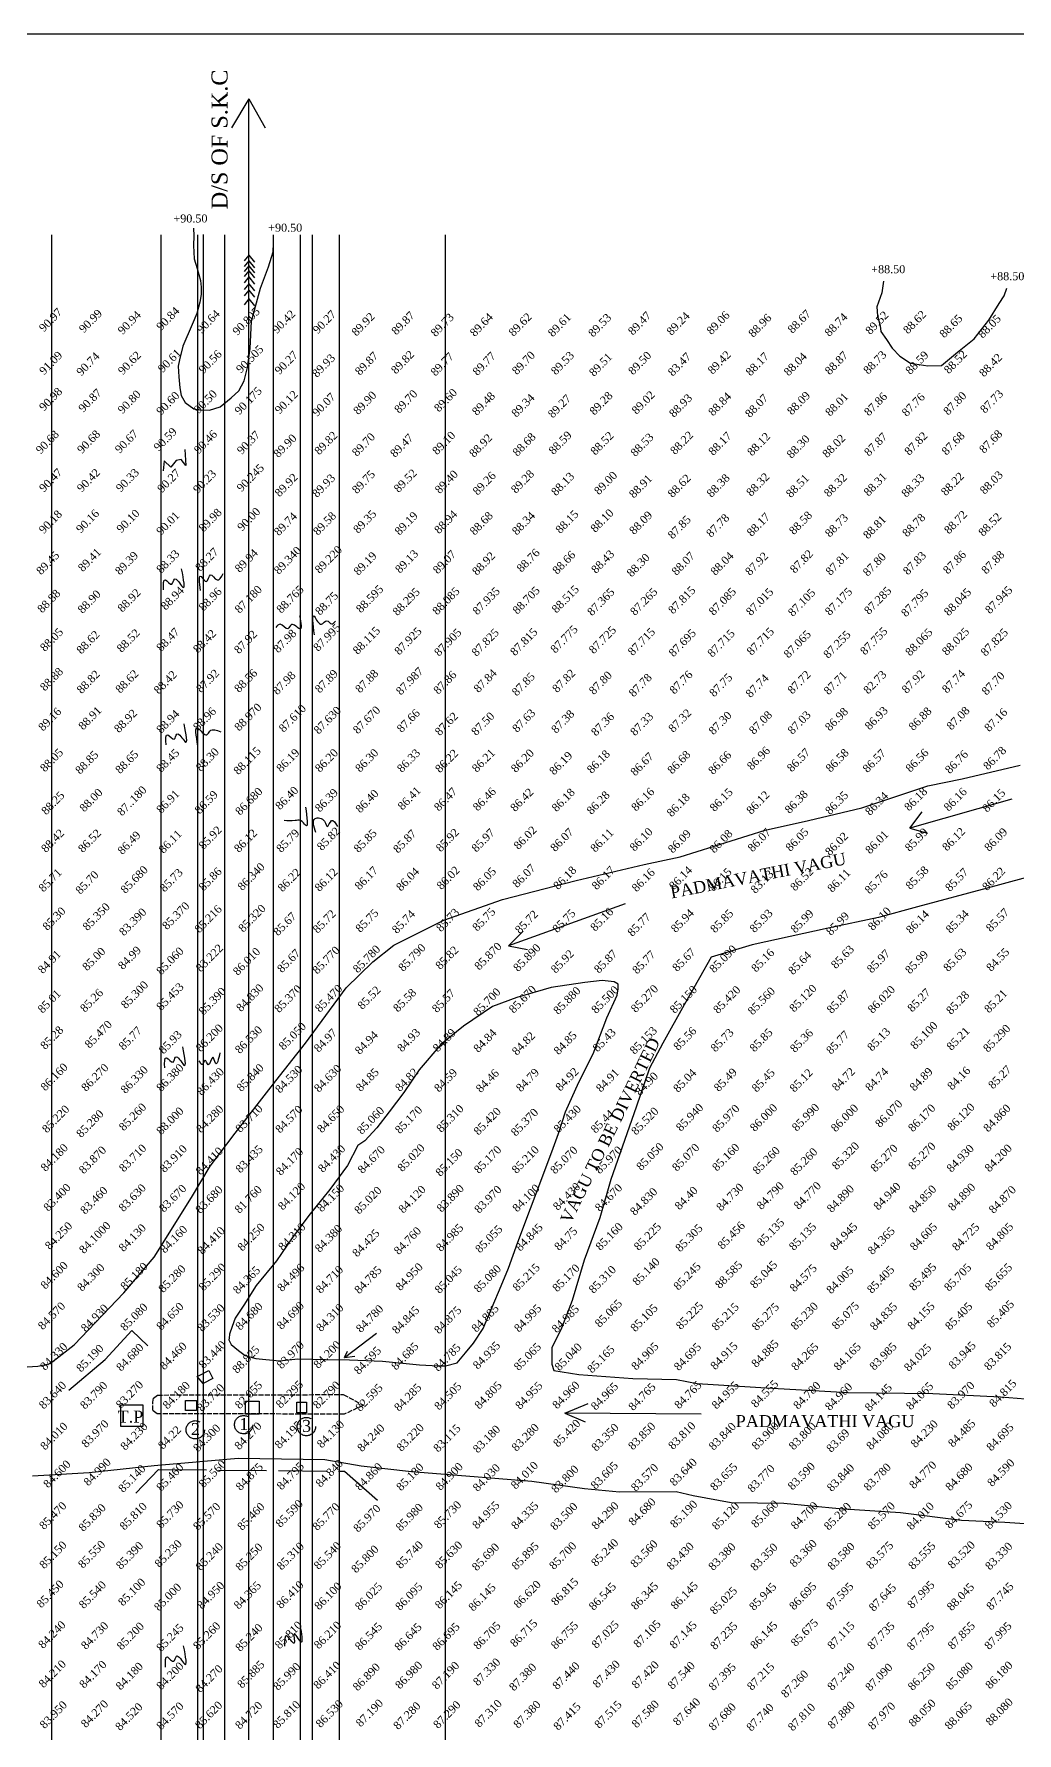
# Model space of a CAD drawing. Header units: millimetres. Extents: x 52 to 818, y -39 to 736.
# Drawn here: x 344.4 to 590.1, y 311.5 to 736.2 of the extents above; entities that cross this region are included whole.
import ezdxf

# ---------------------------------------------------------------- set-up
doc = ezdxf.new("R2010")
doc.units = ezdxf.units.MM
doc.header["$MEASUREMENT"] = 0
doc.linetypes.add('ACAD_ISO02W100', pattern=[15, 12, -3])
for name, color, linetype in [('CONTOUR', 31, 'Continuous'), ('CONTOUR TEXT', 31, 'Continuous'), ('DWG', 1, 'Continuous'), ('LEVELS', 5, 'Continuous'), ('NALA', 4, 'Continuous'), ('TEXT', 7, 'Continuous')]:
    doc.layers.add(name, color=color, linetype=linetype)
doc.layers.add('MISC', color=3, linetype='Continuous', lineweight=30)
doc.layers.add('TITLE', color=7, linetype='Continuous', lineweight=30)
doc.styles.get("Standard").update_dxf_attribs({"font": 'TIMES.TTF'})

msp = doc.modelspace()

# ---------------------------------------------------------------- linework, layer by layer
at = {"layer": 'CONTOUR'}
for points in [[(384.23, 687.64), (384.34, 685.78), (384.28, 683.33), (384.44, 680.03), (385.19, 677.63), (385.99, 674.55), (386.15, 672.95), (386.15, 671.09), (385.88, 669.17), (385.08, 666.35), (383.91, 663.63), (381.56, 658.16), (380.76, 654.75), (380.44, 653.16), (380.6, 650.55), (380.81, 647.78), (381.19, 645.81), (382.2, 644.06), (384.38, 642.51), (385.82, 642.25), (388.28, 642.19), (390.94, 642.99), (393.71, 645.23), (395.58, 646.98), (396.96, 649.54), (397.76, 652.84), (398.45, 657.63), (398.77, 664.39), (401.03, 672.68), (403, 678), (404.17, 681.73), (404.28, 683.8)], [(556.65, 674.39), (556.24, 671.5), (555.41, 669.17), (555, 668), (555.21, 665.73), (555.83, 663.25), (556.03, 661.88), (557.48, 659.82), (558.86, 657.69), (560.78, 655.69), (563.47, 653.9), (567.8, 653.29), (571.18, 653.35), (575.17, 656.65), (579.37, 660.02), (583.01, 664.7), (585.63, 668.82), (586.87, 670.75), (587.49, 672.67)]]:
    msp.add_lwpolyline(points, dxfattribs=at)
at = {"layer": 'DWG', "linetype": 'ACAD_ISO02W100'}
for points in [[(385.19, 400.66), (388.07, 402.18), (389.11, 400.18), (386.71, 398.9)], [(382.23, 394.67), (385.03, 394.67), (385.03, 392.11), (382.23, 392.11)], [(397.27, 394.51), (400.63, 394.51), (400.63, 391.23), (397.27, 391.23)], [(410.07, 394.19), (412.47, 394.19), (412.47, 391.55), (410.07, 391.55)]]:
    msp.add_lwpolyline(points, close=True, dxfattribs=at)
at = {"layer": 'DWG', "linetype": 'ACAD_ISO02W100', "ltscale": 0.105}
msp.add_lwpolyline([(375.29, 396.01), (421.7, 396.12), (426.71, 393.45), (421.92, 391.23), (375.18, 391.34), (374.07, 392.12), (374.07, 394.23), (374.29, 395.23)], close=True, dxfattribs=at)
at = {"layer": 'DWG'}
msp.add_lwpolyline([(366.06, 393.57), (371.62, 393.57), (371.62, 388.12), (366.06, 388.12)], close=True, dxfattribs=at)
at = {"layer": 'DWG', "linetype": 'ACAD_ISO02W100'}
for centre in [(396.79, 388.6), (384.71, 387.32), (412.47, 388.12)]:
    msp.add_circle(centre, 2.29, dxfattribs=at)
at = {"layer": 'MISC'}
for points in [[(398.06, 686.02), (398.06, 720.02), (393.76, 712.74)], [(398.06, 720.02), (402.14, 712.74)], [(348.89, 96.67), (348.89, 686.02)], [(376.18, 96.67), (376.18, 686.02)], [(385.36, 96.67), (385.36, 686.02)], [(386.76, 96.78), (386.76, 686.13)], [(392.12, 96.67), (392.12, 686.02)], [(398.06, 96.67), (398.06, 686.02)], [(404.28, 96.67), (404.28, 686.02)], [(411.03, 96.67), (411.03, 686.02)], [(414, 96.67), (414, 686.02)], [(420.76, 96.67), (420.76, 686.02)], [(447.24, 96.67), (447.24, 686.02)], [(398.06, 680.94), (396.96, 679.49)], [(398.06, 679.53), (396.96, 678.08)], [(398.06, 680.94), (399.47, 679.17)], [(398.06, 679.53), (399.47, 677.76)], [(398.06, 678.27), (396.96, 676.82)], [(398.06, 677.02), (396.96, 675.57)], [(398.06, 675.48), (396.96, 674.03)], [(398.06, 678.27), (399.47, 676.5)], [(398.06, 677.02), (399.47, 675.25)], [(398.06, 675.48), (399.47, 673.71)], [(398.06, 673.79), (396.96, 672.34)], [(398.06, 672.2), (396.96, 670.75)], [(398.06, 673.79), (399.47, 672.02)], [(398.06, 672.2), (399.47, 670.43)], [(398.06, 669.99), (396.96, 668.54)], [(398.06, 669.99), (399.47, 668.22)], [(382.12, 632.37), (382.34, 628.39), (381.19, 629.86), (379.89, 629.57), (378.61, 627.96), (376.92, 629.48), (376.67, 627)], [(421.96, 405.36), (429.96, 411.48)], [(421.96, 405.36), (422.77, 406.97)], [(421.96, 405.36), (424.55, 405.74)]]:
    msp.add_lwpolyline(points, dxfattribs=at)
at = {"layer": 'MISC', "linetype": 'ACAD_ISO02W100'}
for points in [[(353.13, 397.23), (362.17, 404.92), (368.83, 412.17), (372.83, 408.32)], [(369.87, 371.49), (375.49, 377.41), (421.99, 376.97), (430.28, 369.72)]]:
    msp.add_lwpolyline(points, dxfattribs=at)
at = {"layer": 'MISC'}
for points in [[(376.77, 597.24), (377.22, 599.77), (378.84, 598.67), (379.48, 599.93), (381.5, 598.03), (381.28, 602.5)], [(386.01, 597.09), (386.15, 600.58), (387.51, 599.35), (388.49, 601.01), (390.15, 599.74), (391.66, 601.32)], [(410.74, 590.77), (410.79, 587.49), (408.72, 588.57), (407.83, 587.54), (405.94, 588.65), (404.81, 587.88)], [(414.46, 586.03), (414.49, 590.58), (416.22, 588.67), (417.55, 589.56), (418.83, 588.75), (419.73, 589.42)], [(377.39, 558.54), (377.84, 561.07), (379.46, 559.97), (380.1, 561.22), (382.12, 559.33), (381.9, 563.8)], [(385.36, 558.29), (385.36, 562.7), (387.6, 561.07), (388.34, 561.96), (391.06, 561.78)], [(412.26, 542.99), (412.26, 538.42), (411.03, 539.59), (409.64, 539.59), (406.95, 539.63)], [(414.85, 536.58), (414.67, 540.12), (417.01, 539.41), (417.72, 538.1), (418.75, 539.59), (420.23, 538.1)], [(377.08, 477.78), (377.52, 480.31), (379.15, 479.21), (379.79, 480.47), (381.8, 478.57), (381.59, 483.05)], [(390.87, 481.52), (389.75, 478.96), (389.11, 480.43), (387.9, 478.58), (387.2, 479.67), (386.52, 478.63), (385.67, 479.58)], [(411.03, 337.64), (411.03, 334.28), (409.42, 336.31), (409.38, 333.98), (407.51, 335.83), (407.02, 333.26)], [(377.27, 328.02), (377.72, 330.55), (379.34, 329.45), (379.98, 330.71), (381.99, 328.81), (381.78, 333.29)]]:
    msp.add_spline(points, degree=3, dxfattribs=at)
at = {"layer": 'NALA'}
for points in [[(321.4, 401.72), (345.36, 403.22), (348.42, 403.89), (354.42, 408.55), (366.81, 421.59), (374.4, 430.51), (383.76, 445.37), (388.43, 453.22), (394.69, 461.47), (404.82, 474.51), (412.28, 483.96), (422.44, 497.77), (429.1, 504.3), (434.3, 508.42), (446.82, 514.68), (461.48, 519.87), (479.87, 524.66), (496.92, 528.65), (505.85, 530.51), (527.14, 537.23), (537.93, 539.63), (551.26, 542.82), (567.78, 548.28), (576.31, 550.01), (590.83, 553.47)], [(588.72, 544.91), (563.24, 537.66), (566.33, 541.82)], [(563.24, 537.66), (567.72, 536.42)], [(609.3, 529.96), (582.61, 522.69), (565.15, 518.03), (555.43, 515.37), (542.9, 512.71), (523.9, 508.54), (513.65, 505.48), (510.71, 500.29), (506.85, 493.5), (501.52, 483.92), (498.19, 477.67), (494.86, 467.95), (488.58, 449.85), (485.78, 440.27), (481.92, 429.76), (478.86, 419.64), (476.19, 412.76), (473.79, 407.83), (473.79, 403.71), (474.32, 402.11), (480.58, 401.18), (494.04, 400.11), (504.97, 399.85), (510.16, 398.91), (526.02, 397.85), (547.87, 396.65), (569.05, 396.39), (585.95, 395.59), (602.6, 394.25)], [(492.12, 518.77), (462.95, 508.29), (466.65, 511.99)], [(462.95, 508.29), (467.73, 507.36)], [(511.12, 391.22), (477.08, 391.46), (482.85, 393.93)], [(477.08, 391.46), (482.15, 389.34)], [(596.91, 363.45), (587.05, 364.12), (576.15, 364.67), (560.97, 366.53), (545.64, 367.6), (531.79, 368.93), (518.6, 369.06), (509.14, 370.79), (504.87, 371.85), (490.75, 371.72), (482, 372.53), (468.81, 374.39), (452.29, 375.72), (438.7, 376.79), (426.17, 378.25), (417.11, 379.85), (395.4, 380.11), (374.42, 378.27), (358.16, 376.54), (344.04, 375.74)]]:
    msp.add_lwpolyline(points, dxfattribs=at)
at = {"layer": 'NALA', "linetype": 'ACAD_ISO02W100'}
msp.add_lwpolyline([(393.69, 408.68), (395.48, 407.1), (397.21, 405.93), (399.83, 405.1), (405.75, 404.55), (410.37, 405.03), (417.26, 404.89), (423.26, 404.82), (431.46, 404.48), (440.76, 403.52), (445.52, 403.31), (447.24, 403.31), (450.13, 404.07), (452.2, 406.54), (454.27, 408.95), (456.68, 412.67), (458.89, 417.97), (461.16, 423.27), (463, 427.73), (465.34, 434.2), (468.45, 442.6), (471.27, 450.17), (474.11, 457.74), (475.48, 461.39), (477.21, 466.82), (480.52, 474.19), (484.1, 481.28), (487.53, 490.28), (490.15, 495.92), (490.42, 497.57), (490.36, 498.68), (489.39, 499.3), (486.36, 499.64), (482.09, 499.16), (473.61, 497.85), (465.06, 495.37), (459, 493.1), (451.76, 488.21), (446.04, 483.6), (440.63, 477.29), (436.84, 471.64), (433.19, 466.83), (430.09, 462.83), (427.05, 459.53), (425.33, 458.36), (422.78, 453.4), (418.36, 447.36), (413.06, 440.89), (408.78, 435.04), (404.99, 429.53), (399.95, 423.35), (396.84, 418.46), (394.64, 415.23), (393.88, 413.16), (393.26, 411.24), (393.19, 410.2), (393.12, 409.79)], close=True, dxfattribs=at)
at = {"layer": 'TITLE'}
msp.add_lwpolyline([(51.61, 736.21), (817.68, 736.21), (817.68, -39.31), (51.61, -39.31)], close=True, dxfattribs=at)

# ---------------------------------------------------------------- texts
at = {"layer": 'CONTOUR TEXT'}
for s, p in [('+90.50', (379.25, 689.09)), ('+90.50', (402.93, 686.78)), ('+88.50', (553.63, 676.4)), ('+88.50', (583.39, 674.65))]:
    msp.add_text(s, height=2, rotation=0.1241, dxfattribs=at).set_placement(p)
at = {"layer": 'LEVELS'}
for s, p in [('90.97', (346.87, 661.62)), ('90.99', (356.85, 661.36)), ('90.94', (366.55, 660.95)), ('90.84', (376.18, 661.95)), ('90.64', (386.29, 661.21)), ('90.805', (395.22, 660.74)), ('90.42', (405.13, 661.19)), ('90.27', (415.3, 661.13)), ('89.87', (434.93, 660.82)), ('89.47', (494.05, 660.77)), ('89.06', (513.68, 660.9)), ('88.67', (533.95, 661.22)), ('89.52', (553.37, 660.91)), ('88.62', (562.8, 661.08)), ('89.92', (424.96, 660.54)), ('89.73', (444.75, 660.38)), ('89.64', (454.54, 660.41)), ('89.62', (464.22, 660.47)), ('89.61', (474.03, 660.35)), ('89.53', (484.1, 660.3)), ('89.24', (503.69, 660.71)), ('88.96', (524.14, 660.22)), ('88.74', (543.15, 660.42)), ('88.65', (571.87, 660.1)), ('88.05', (581.47, 660.01)), ('90.505', (396.11, 651.31)), ('91.09', (346.92, 650.87)), ('90.74', (356.21, 650.61)), ('90.62', (366.59, 650.89)), ('90.61', (376.58, 651.44)), ('90.56', (386.76, 651.17)), ('90.27', (405.76, 650.94)), ('89.93', (415.09, 650.21)), ('89.87', (425.82, 650.74)), ('89.82', (434.83, 651.06)), ('89.77', (444.72, 650.55)), ('89.77', (455.2, 650.67)), ('89.70', (465.05, 650.88)), ('89.53', (474.8, 650.84)), ('89.51', (484.32, 650.45)), ('89.50', (494.1, 650.84)), ('83.47', (504.02, 650.52)), ('89.42', (513.98, 651)), ('88.17', (523.46, 650.57)), ('88.04', (532.98, 650.58)), ('88.87', (543.24, 650.86)), ('88.73', (552.86, 651.01)), ('88.59', (563.37, 650.94)), ('88.52', (573, 651.12)), ('88.42', (581.78, 650.34)), ('90.98', (346.89, 641.82)), ('90.87', (356.71, 641.5)), ('90.80', (366.53, 641.14)), ('90.60', (376.18, 640.8)), ('90.50', (385.57, 641.21)), ('90.175', (395.74, 640.9)), ('90.12', (405.79, 641.09)), ('90.07', (415.15, 640.45)), ('89.90', (425.4, 640.89)), ('89.70', (435.65, 641.24)), ('89.60', (445.58, 641.56)), ('89.48', (455.06, 640.7)), ('89.34', (464.92, 640.26)), ('89.27', (474.03, 640.06)), ('89.28', (484.43, 640.79)), ('89.02', (494.98, 640.98)), ('88.93', (504.31, 640.22)), ('88.84', (514.1, 640.57)), ('88.07', (523.3, 640.15)), ('88.09', (533.8, 640.82)), ('88.01', (543.34, 640.51)), ('87.86', (553.04, 640.57)), ('87.76', (562.47, 640.44)), ('87.80', (572.85, 640.78)), ('87.73', (582.04, 641.25)), ('90.68', (346.07, 631.1)), ('90.68', (356.38, 631.17)), ('90.67', (365.84, 631.25)), ('90.59', (375.53, 631.79)), ('90.46', (385.6, 631.14)), ('90.37', (396.32, 630.98)), ('87.68', (581.81, 631.23)), ('89.90', (405.45, 630.16)), ('89.82', (415.68, 630.86)), ('89.70', (425.07, 630.48)), ('89.47', (434.61, 630.22)), ('89.10', (445.12, 630.87)), ('88.92', (454.35, 630.23)), ('88.68', (465.2, 630.49)), ('88.59', (474.21, 630.92)), ('88.52', (484.67, 630.79)), ('88.53', (494.67, 630.41)), ('88.22', (504.59, 630.92)), ('88.17', (514.14, 630.7)), ('88.12', (523.83, 630.57)), ('88.30', (533.7, 629.97)), ('88.02', (542.61, 630.12)), ('87.87', (553.05, 630.52)), ('87.82', (563.12, 630.73)), ('87.68', (572.42, 630.77)), ('90.245', (396.27, 621.64)), ('90.47', (346.89, 621.57)), ('90.42', (356.34, 621.54)), ('90.33', (366.09, 621.58)), ('90.27', (376.41, 621.43)), ('90.23', (385.36, 621.25)), ('89.92', (405.75, 620.36)), ('89.93', (415.11, 620.2)), ('89.75', (425.07, 621.13)), ('89.52', (435.52, 621.43)), ('89.40', (445.78, 621.15)), ('89.26', (455.25, 620.78)), ('89.28', (464.81, 621.23)), ('88.13', (474.84, 620.62)), ('89.00', (485.58, 620.87)), ('88.91', (494.3, 620.04)), ('88.62', (503.97, 620.16)), ('88.38', (513.7, 620.22)), ('88.32', (523.61, 620.49)), ('88.51', (533.52, 620.15)), ('88.32', (543.01, 620.31)), ('88.31', (552.95, 620.53)), ('88.33', (562.37, 620.25)), ('88.22', (572.25, 620.63)), ('88.03', (581.97, 620.99)), ('90.18', (346.83, 611.16)), ('90.16', (356.12, 611.33)), ('90.10', (366.22, 611.37)), ('90.01', (376.18, 610.81)), ('89.98', (386.76, 611.59)), ('90.00', (396.39, 611.81)), ('89.74', (405.57, 610.63)), ('89.58', (415.34, 610.74)), ('89.35', (425.39, 611.24)), ('89.19', (435.74, 610.77)), ('88.94', (445.62, 611.12)), ('88.68', (454.51, 610.78)), ('88.34', (465.05, 610.79)), ('88.15', (475.92, 611.16)), ('88.10', (484.67, 611.46)), ('88.09', (494.36, 610.92)), ('87.85', (503.99, 609.81)), ('87.78', (513.59, 610.24)), ('88.17', (523.73, 610.46)), ('88.58', (534.29, 610.89)), ('88.73', (543.27, 610.27)), ('88.78', (562.6, 610.33)), ('88.72', (573.04, 611.06)), ('88.52', (581.61, 610.5)), ('88.81', (552.8, 609.82)), ('89.41', (356.59, 601.63)), ('88.33', (376.18, 601.26)), ('88.27', (385.92, 601.75)), ('89.94', (395.79, 601.44)), ('89.340', (405.56, 600.99)), ('89.220', (415.78, 601.19)), ('89.13', (435.85, 601.27)), ('88.76', (466.22, 601.52)), ('88.43', (484.85, 601.2)), ('89.45', (346.18, 600.87)), ('89.39', (365.86, 600.84)), ('89.19', (425.47, 600.74)), ('89.07', (445.29, 601.1)), ('88.92', (455.09, 600.74)), ('88.66', (475.15, 600.99)), ('88.30', (493.73, 600.33)), ('88.07', (504.95, 600.72)), ('88.04', (514.67, 600.73)), ('87.92', (523.32, 600.69)), ('87.82', (534.52, 601.26)), ('87.81', (543.43, 600.72)), ('87.80', (552.74, 600.5)), ('87.83', (562.77, 600.83)), ('87.86', (572.77, 601.05)), ('87.88', (582.36, 601.05)), ('88.88', (346.44, 591.34)), ('88.90', (356.53, 591.19)), ('88.92', (366.48, 591.53)), ('88.94', (377.3, 592.05)), ('88.96', (386.76, 591.81)), ('87.180', (395.77, 591.25)), ('88.765', (406.19, 591.26)), ('88.75', (415.86, 590.77)), ('88.595', (426.08, 591.35)), ('88.295', (435.21, 590.65)), ('88.085', (445.16, 590.84)), ('87.935', (455.2, 590.84)), ('88.705', (465.18, 591.02)), ('88.515', (474.98, 591.3)), ('87.365', (483.85, 590.62)), ('87.265', (494.58, 590.69)), ('87.815', (504.09, 591.07)), ('87.085', (514.23, 590.72)), ('87.015', (523.54, 590.66)), ('87.105', (534.03, 590.46)), ('87.175', (543.26, 590.7)), ('87.285', (553.05, 590.95)), ('87.795', (562.29, 590.36)), ('88.045', (572.99, 590.61)), ('87.945', (583.29, 591.12)), ('88.05', (347.12, 581.71)), ('88.62', (356.22, 581.06)), ('88.52', (366.29, 581.47)), ('88.47', (376.18, 581.7)), ('88.42', (385.36, 581.31)), ('87.92', (395.6, 581.14)), ('87.98', (405.42, 581.36)), ('87.995', (415.4, 581.73)), ('88.115', (425.28, 580.97)), ('87.925', (435.67, 580.82)), ('87.905', (445.6, 580.51)), ('87.825', (454.96, 580.48)), ('87.815', (464.6, 580.63)), ('87.775', (474.66, 581.29)), ('87.725', (484.26, 581.12)), ('87.715', (494, 580.66)), ('87.695', (504.21, 580.37)), ('87.715', (513.9, 580.27)), ('87.715', (523.72, 580.75)), ('87.065', (532.95, 580.06)), ('87.255', (542.87, 579.98)), ('87.755', (552.06, 580.82)), ('88.065', (563.34, 580.57)), ('88.025', (572.5, 580.73)), ('87.825', (582.19, 580.52)), ('88.88', (347.11, 571.82)), ('87.987', (436.06, 570.81)), ('88.82', (356.29, 571.15)), ('88.62', (365.95, 571.27)), ('88.42', (375.55, 571.06)), ('87.92', (386.13, 571.4)), ('88.56', (395.64, 571.44)), ('87.98', (405.21, 570.87)), ('87.89', (415.8, 571.32)), ('87.88', (425.88, 571.34)), ('87.86', (445.42, 571.01)), ('87.84', (455.48, 571.41)), ('87.85', (465.02, 570.57)), ('87.82', (475.12, 571.41)), ('87.80', (484.28, 570.9)), ('87.78', (494.24, 570.33)), ('87.76', (504.42, 571.05)), ('87.75', (514.36, 570.36)), ('87.74', (523.44, 570.16)), ('87.72', (533.91, 571.06)), ('87.71', (542.97, 570.88)), ('82.73', (552.87, 571.07)), ('87.92', (562.46, 571.21)), ('87.74', (572.52, 571.27)), ('87.70', (582.42, 570.79)), ('89.16', (346.67, 561.81)), ('88.91', (356.7, 562.09)), ('88.92', (365.61, 561.39)), ('88.94', (376.18, 561.22)), ('88.96', (385.36, 561.88)), ('88.970', (395.67, 561.81)), ('87.610', (406.78, 561.5)), ('87.630', (415.52, 561.05)), ('87.670', (425.31, 561.11)), ('87.66', (436.27, 561.43)), ('87.62', (445.79, 560.65)), ('87.50', (454.88, 560.69)), ('87.63', (465.12, 561.47)), ('87.38', (474.87, 561.24)), ('87.36', (484.82, 560.57)), ('87.33', (494.6, 560.62)), ('87.32', (504.14, 561.47)), ('87.30', (514.19, 560.88)), ('87.08', (524.29, 560.98)), ('87.03', (533.94, 560.99)), ('86.98', (543.27, 561.82)), ('86.93', (553.22, 562.09)), ('86.88', (564.15, 561.93)), ('87.08', (573.65, 562.07)), ('87.16', (583.09, 561.65)), ('88.05', (347.12, 551.59)), ('88.85', (355.92, 551.03)), ('88.65', (365.92, 551.14)), ('88.45', (376.18, 551.49)), ('88.30', (386.06, 551.73)), ('88.115', (395.46, 550.9)), ('86.19', (406.17, 551.55)), ('86.20', (415.83, 551.51)), ('86.30', (425.89, 551.52)), ('86.33', (436.33, 551.47)), ('86.22', (445.85, 551.39)), ('86.21', (455.05, 551.5)), ('86.20', (464.79, 551.45)), ('86.19', (474.38, 550.83)), ('86.18', (483.77, 551.21)), ('86.67', (494.65, 550.6)), ('86.68', (503.89, 551.07)), ('86.66', (514.1, 550.95)), ('86.96', (523.77, 552.06)), ('86.57', (533.76, 551.6)), ('86.58', (543.45, 551.53)), ('86.57', (552.69, 551.41)), ('86.56', (563.4, 551.53)), ('86.76', (573.27, 551.15)), ('86.78', (582.8, 552.09)), ('87..180', (366.38, 540.61)), ('86.40', (405.9, 542.13)), ('86.41', (436.49, 542.06)), ('86.47', (445.57, 541.8)), ('86.46', (455.28, 541.83)), ('86.16', (494.87, 541.78)), ('86.16', (572.96, 541.78)), ('88.25', (347.45, 540.87)), ('88.00', (356.97, 541.59)), ('86.91', (376.18, 541.22)), ('86.59', (385.78, 541.07)), ('86.680', (395.89, 540.78)), ('86.39', (415.81, 541.56)), ('86.40', (425.94, 541.34)), ('86.42', (464.64, 541.67)), ('86.18', (474.99, 541.64)), ('86.28', (483.71, 540.95)), ('86.18', (503.73, 540.38)), ('86.15', (514.47, 541.68)), ('86.12', (523.64, 540.99)), ('86.38', (533.22, 541.17)), ('86.35', (543.32, 540.92)), ('86.34', (553.3, 540.72)), ('86.18', (563.07, 541.83)), ('86.15', (582.58, 541.51)), ('88.42', (347.39, 531.45)), ('86.52', (356.62, 531.43)), ('86.49', (366.48, 530.93)), ('86.11', (376.76, 531.22)), ('85.92', (386.76, 532.21)), ('86.12', (395.6, 531.45)), ('85.79', (406.16, 531.46)), ('85.82', (416.31, 531.94)), ('85.85', (425.49, 531.44)), ('85.87', (435.36, 531.31)), ('85.92', (446.04, 531.61)), ('85.97', (454.95, 531.55)), ('86.02', (465.46, 532.2)), ('86.07', (474.64, 531.67)), ('86.11', (484.65, 531.53)), ('86.10', (494.46, 531.77)), ('86.09', (504.02, 531.3)), ('86.08', (514.39, 531.31)), ('86.07', (523.96, 531.62)), ('86.05', (533.41, 531.74)), ('86.02', (543.29, 530.67)), ('86.01', (553.35, 531.09)), ('85.99', (563.23, 531.7)), ('86.12', (572.55, 531.83)), ('86.09', (583.08, 531.74)), ('85.71', (346.76, 521.58)), ('85.70', (355.97, 521.01)), ('85.680', (367.23, 521.2)), ('85.73', (377.01, 521.59)), ('85.86', (386.76, 521.85)), ('86.340', (396.46, 521.93)), ('86.22', (406.5, 521.63)), ('86.12', (415.73, 521.7)), ('86.17', (425.76, 522.1)), ('86.04', (436.1, 521.81)), ('86.02', (446.21, 522.17)), ('86.05', (455.32, 521.88)), ('86.07', (465.15, 522.65)), ('86.18', (475.38, 522.17)), ('86.17', (484.99, 522.14)), ('86.16', (494.99, 521.63)), ('86.14', (504.31, 522.16)), ('86.15', (514.19, 521.75)), ('83.13', (524.66, 521.2)), ('86.52', (534.59, 521.83)), ('86.11', (543.87, 521.5)), ('85.76', (553.21, 521.11)), ('85.58', (563.4, 522.19)), ('85.57', (573.3, 521.7)), ('86.22', (582.56, 521.92)), ('85.350', (357.75, 511.92)), ('85.370', (377.63, 512.16)), ('85.216', (385.72, 511.36)), ('85.320', (396.68, 511.54)), ('85.30', (347.73, 511.97)), ('83.390', (366.87, 510.63)), ('85.67', (405.39, 510.64)), ('85.72', (415.27, 511.27)), ('85.75', (425.94, 511.48)), ('85.74', (435.06, 511.18)), ('85.73', (446.1, 511.63)), ('85.75', (455.15, 511.79)), ('85.72', (465.81, 511.15)), ('85.75', (475.16, 511.4)), ('85.16', (484.63, 511.77)), ('85.77', (493.92, 510.48)), ('85.94', (504.76, 511.44)), ('85.85', (514.6, 511.37)), ('85.93', (524.44, 511.42)), ('85.99', (534.66, 511.33)), ('85.99', (543.55, 510.73)), ('86.10', (554.01, 511.96)), ('86.14', (563.52, 511.15)), ('85.34', (573.46, 511.25)), ('85.57', (583.49, 511.62)), ('84.91', (346.58, 501.18)), ('85.00', (357.68, 501.89)), ('84.99', (366.6, 502.18)), ('85.060', (376.18, 500.87)), ('83.222', (386.04, 501.62)), ('86.010', (395.32, 500.74)), ('85.67', (406.36, 501.42)), ('85.770', (415.18, 501.07)), ('85.780', (425.3, 501.36)), ('85.790', (436.65, 501.72)), ('85.82', (445.92, 502.21)), ('85.870', (455.66, 502.06)), ('85.890', (465.37, 501.69)), ('85.92', (474.76, 501.28)), ('85.87', (485.56, 501.28)), ('85.77', (495.11, 501.09)), ('85.67', (505.12, 501.69)), ('85.090', (514.37, 501.39)), ('85.16', (524.85, 501.55)), ('85.64', (534.08, 500.9)), ('85.63', (544.77, 502.41)), ('85.97', (553.74, 501.33)), ('85.99', (563.29, 501.12)), ('85.63', (572.85, 501.69)), ('84.55', (583.58, 501.73)), ('85.01', (346.54, 491.3)), ('85.26', (357.12, 491.53)), ('85.300', (367.31, 492.41)), ('85.453', (376.18, 491.95)), ('85.390', (386.76, 490.81)), ('84.830', (396.13, 491.66)), ('85.370', (405.67, 491.41)), ('85.470', (415.82, 491.52)), ('85.52', (426.45, 492.21)), ('85.58', (435.35, 491.57)), ('85.57', (445.06, 491.42)), ('85.700', (455.38, 490.66)), ('85.670', (464.27, 491.29)), ('85.880', (475.39, 490.98)), ('85.500', (484.89, 491.19)), ('85.270', (494.76, 491.45)), ('85.150', (504.5, 491.24)), ('85.420', (515.34, 491.19)), ('85.560', (523.98, 490.86)), ('85.120', (534.35, 491.56)), ('85.87', (543.71, 491.2)), ('86.020', (553.97, 491.25)), ('85.27', (563.87, 491.58)), ('85.28', (573.55, 490.98)), ('85.21', (583.05, 491.34)), ('85.470', (358.28, 482.53)), ('86.200', (386.04, 481.64)), ('85.050', (406.77, 482.07)), ('85.100', (564.6, 482.26)), ('85.290', (582.78, 481.53)), ('85.28', (347.19, 482.21)), ('85.77', (366.78, 482.06)), ('85.93', (376.77, 481.09)), ('86.530', (395.82, 481.17)), ('84.97', (415.53, 481.53)), ('84.94', (425.79, 480.96)), ('84.93', (436.36, 481.6)), ('84.89', (445.27, 481.58)), ('84.84', (455.42, 481.47)), ('84.82', (465.05, 480.77)), ('84.85', (475.48, 480.9)), ('85.43', (485.22, 481.63)), ('85.153', (494.48, 481.01)), ('85.56', (505.39, 481.98)), ('85.73', (514.68, 481.6)), ('85.85', (524.43, 481.61)), ('85.36', (534.53, 481.47)), ('85.77', (543.57, 481.03)), ('85.13', (553.82, 481.8)), ('85.21', (573.65, 481.98)), ('86.160', (347.23, 471.87)), ('86.270', (357.42, 471.73)), ('86.330', (367.25, 471.19)), ('86.380', (376.18, 471.7)), ('86.430', (386.26, 470.72)), ('85.840', (396.21, 471.69)), ('84.530', (405.87, 471.31)), ('84.630', (415.58, 471.53)), ('84.85', (426.03, 471.69)), ('84.82', (435.86, 471.7)), ('84.59', (445.6, 471.57)), ('84.46', (456.03, 471.43)), ('84.79', (466.06, 471.64)), ('84.92', (475.93, 471.82)), ('84.91', (486.05, 471.55)), ('84.90', (495.8, 470.7)), ('85.04', (505.34, 471.5)), ('85.49', (515.51, 471.69)), ('85.45', (524.97, 471.56)), ('85.12', (534.43, 471.54)), ('84.72', (545, 471.84)), ('84.74', (553.33, 471.79)), ('84.89', (564.43, 471.83)), ('84.16', (573.84, 472.08)), ('85.27', (584.06, 472.34)), ('85.220', (347.62, 461.36)), ('85.280', (356.18, 460.19)), ('85.260', (366.83, 461.88)), ('88.000', (376.18, 460.9)), ('84.280', (386.13, 461.38)), ('83.710', (395.94, 461.46)), ('84.570', (405.9, 461.31)), ('84.650', (416.34, 461.39)), ('85.060', (426.3, 461.01)), ('85.170', (435.81, 461.16)), ('85.310', (446.17, 461.49)), ('85.420', (455.46, 460.81)), ('85.370', (464.78, 460.55)), ('85.430', (475.48, 461.39)), ('85.44', (484.74, 461.3)), ('85.520', (494.85, 460.84)), ('85.940', (506.04, 461.77)), ('85.970', (515.1, 461.52)), ('86.000', (524.52, 461.71)), ('85.990', (535.01, 461.78)), ('86.000', (544.75, 461.62)), ('86.070', (555.8, 462.69)), ('86.170', (564.04, 461.64)), ('86.120', (573.85, 461.88)), ('84.860', (582.85, 461.59)), ('84.180', (347.28, 451.71)), ('85.020', (436.44, 451.67)), ('85.050', (496.13, 451.98)), ('85.070', (505.06, 451.77)), ('85.160', (515.07, 451.81)), ('85.320', (544.99, 452.16)), ('85.270', (564.09, 452.12)), ('83.870', (356.82, 451.13)), ('83.710', (366.85, 451.6)), ('83.910', (377.01, 451.44)), ('84.410', (386, 450.88)), ('83.435', (395.96, 451.34)), ('84.170', (406.06, 450.73)), ('84.430', (416.58, 451.48)), ('84.670', (426.5, 451.2)), ('85.150', (445.94, 450.49)), ('85.170', (455.57, 451.22)), ('85.210', (464.98, 451.19)), ('85.070', (474.62, 451.1)), ('85.970', (485.78, 451.13)), ('85.260', (525.18, 451)), ('85.260', (534.57, 450.69)), ('85.270', (554.64, 451.58)), ('84.930', (573.66, 451.53)), ('84.200', (583.17, 451.6)), ('83.400', (347.97, 441.77)), ('83.460', (357.17, 441.03)), ('83.630', (366.75, 441.67)), ('83.670', (376.86, 441.52)), ('83.680', (385.95, 441.21)), ('81.760', (395.74, 441.25)), ('84.120', (406.57, 442.07)), ('84.150', (416.3, 441.61)), ('85.020', (425.65, 441.06)), ('84.120', (436.68, 441.3)), ('83.890', (446.23, 441.55)), ('83.970', (455.65, 441.27)), ('84.100', (465.16, 441.6)), ('84.430', (475.29, 442)), ('84.670', (485.79, 441.7)), ('84.830', (494.56, 440.74)), ('84.40', (505.7, 442.13)), ('84.730', (516.11, 441.84)), ('84.790', (526.17, 442.19)), ('84.770', (535.47, 442.23)), ('84.890', (543.73, 441.44)), ('84.940', (555.38, 442.07)), ('84.850', (564.27, 441.38)), ('84.890', (574.03, 441.86)), ('84.870', (584.2, 441.21)), ('84.250', (348.34, 432.18)), ('84.1000', (356.87, 431.18)), ('84.130', (366.76, 431.67)), ('84.160', (377.09, 431.31)), ('84.410', (386.48, 430.99)), ('84.250', (396.46, 431.83)), ('84.310', (406.64, 431.92)), ('84.380', (415.79, 431.51)), ('84.425', (425.15, 430.36)), ('84.760', (435.53, 430.93)), ('84.985', (446.08, 431.73)), ('85.055', (455.86, 431.37)), ('84.845', (465.93, 431.81)), ('84.75', (475.62, 431.97)), ('85.160', (485.94, 431.98)), ('85.225', (495.51, 431.98)), ('85.305', (505.88, 431.63)), ('85.456', (516.44, 432.26)), ('85.135', (526.29, 433.04)), ('85.135', (534.27, 431.98)), ('84.945', (544.56, 432)), ('84.365', (553.92, 430.93)), ('84.605', (564.48, 431.95)), ('84.725', (575.03, 431.9)), ('84.805', (583.5, 432.01)), ('84.600', (347.24, 422.3)), ('85.180', (367.2, 422.06)), ('84.950', (435.95, 421.92)), ('85.140', (495.16, 423.21)), ('85.245', (505.41, 422.06)), ('88.585', (515.8, 422.45)), ('85.045', (524.54, 422.48)), ('85.495', (564.29, 421.92)), ('85.655', (583.23, 421.84)), ('84.300', (356.4, 421.77)), ('85.280', (376.7, 421.43)), ('85.290', (386.76, 421.88)), ('84.365', (395.31, 421.1)), ('84.496', (406.38, 421.69)), ('84.710', (416.04, 421.23)), ('84.785', (425.67, 421.15)), ('85.045', (445.74, 421.2)), ('85.080', (455.51, 421.46)), ('85.215', (465.2, 421.79)), ('85.170', (475.15, 421.65)), ('85.310', (484.23, 421.25)), ('84.575', (534.44, 421.62)), ('84.005', (543.61, 421.14)), ('85.405', (553.78, 421.25)), ('85.705', (573.03, 421.79)), ('84.570', (346.59, 412.16)), ('84.930', (357.33, 411.62)), ('85.080', (367.17, 411.87)), ('84.650', (376.18, 412.05)), ('83.530', (386.43, 411.69)), ('84.680', (395.94, 412.05)), ('84.690', (406.26, 412.22)), ('84.310', (416.13, 411.7)), ('84.780', (426.07, 411.45)), ('84.845', (435.08, 411.13)), ('84.875', (445.59, 411.13)), ('84.885', (454.93, 411.55)), ('84.995', (465.58, 411.57)), ('84.985', (475, 411.4)), ('85.065', (485.75, 412.77)), ('85.105', (494.65, 411.66)), ('85.225', (506.03, 412.2)), ('85.215', (514.94, 411.94)), ('85.275', (524.98, 411.94)), ('85.230', (534.72, 412.1)), ('85.075', (544.97, 412.2)), ('84.835', (554.5, 412.02)), ('84.155', (563.87, 412.14)), ('85.405', (573.29, 412.08)), ('85.405', (583.71, 412.64)), ('84.330', (347.13, 402.01)), ('85.190', (356.17, 401.58)), ('84.680', (366.16, 401.81)), ('84.460', (376.97, 402.14)), ('83.440', (386.76, 402.46)), ('88.825', (395.15, 401.26)), ('83.970', (406.27, 402.4)), ('84.200', (415.43, 402.47)), ('84.595', (425.54, 401.01)), ('84.685', (434.88, 402.08)), ('84.785', (445.41, 401.75)), ('84.935', (455.29, 402.29)), ('85.065', (465.51, 401.95)), ('85.040', (475.7, 401.9)), ('85.165', (483.88, 401.33)), ('84.905', (494.87, 402.07)), ('84.695', (505.51, 401.93)), ('84.915', (514.64, 402.16)), ('84.885', (524.88, 402.73)), ('84.265', (534.83, 401.96)), ('84.165', (545.44, 401.98)), ('83.985', (554.38, 402.04)), ('84.025', (563.01, 401.75)), ('83.945', (574.14, 402.29)), ('83.815', (583.02, 402.02)), ('83.640', (346.83, 392.34)), ('83.790', (357.12, 392.31)), ('83.270', (366.06, 392.48)), ('84.180', (377.76, 392.33)), ('82.055', (395.81, 392.38)), ('82.295', (406.03, 392.55)), ('82.790', (415.31, 392.38)), ('84.505', (445.63, 392.09)), ('84.805', (455.68, 392.32)), ('84.955', (465.87, 392.26)), ('84.960', (475.14, 392.37)), ('84.765', (505.62, 392.39)), ('84.955', (514.97, 392.33)), ('84.555', (524.79, 392.68)), ('84.780', (535.35, 392.29)), ('84.065', (563.52, 392.13)), ('83.970', (573.81, 392.33)), ('84.815', (584.31, 392.81)), ('83.720', (386.38, 391.71)), ('82.595', (425.93, 391.73)), ('84.285', (435.6, 391.79)), ('84.965', (484.77, 392.06)), ('84.765', (494.14, 391.94)), ('84.960', (543.27, 391.96)), ('84.145', (553.2, 391.77)), ('84.010', (347.18, 382.09)), ('83.970', (357.46, 382.69)), ('84.230', (367.2, 382.04)), ('84.22', (376.6, 382.28)), ('84.300', (385.36, 381.64)), ('84.270', (395.69, 382.16)), ('84.195', (405.74, 382.42)), ('84.130', (416.3, 382.6)), ('84.240', (426.38, 381.67)), ('83.220', (436.21, 381.76)), ('83.115', (445.4, 381.58)), ('83.180', (455.29, 381.36)), ('83.280', (464.96, 381.78)), ('85.420', (475.34, 382.83)), ('83.350', (484.91, 381.8)), ('83.850', (494.07, 382.12)), ('83.810', (504.1, 382.22)), ('83.840', (514.22, 382.05)), ('83.900', (524.96, 382.15)), ('83.800', (534.22, 382.12)), ('83.69', (543.62, 381.51)), ('84.080', (553.59, 382.15)), ('84.230', (564.67, 382.68)), ('84.485', (574.03, 382.81)), ('84.695', (583.61, 381.85)), ('84.600', (347.93, 372.63)), ('84.990', (357.99, 373.13)), ('85.140', (366.67, 371.49)), ('85.460', (376.18, 371.82)), ('85.560', (386.76, 372.67)), ('84.875', (396.01, 371.95)), ('84.795', (406.26, 372.12)), ('84.840', (415.98, 372.79)), ('84.860', (425.85, 371.97)), ('85.180', (436.14, 371.9)), ('84.900', (445.97, 372.01)), ('84.030', (455.26, 371.71)), ('84.010', (464.76, 372.31)), ('83.800', (474.87, 371.37)), ('83.605', (484.73, 372.28)), ('83.570', (494.78, 371.76)), ('83.640', (504.45, 373.1)), ('83.655', (514.57, 371.93)), ('83.770', (523.91, 371.52)), ('83.590', (533.96, 372.1)), ('83.840', (543.75, 371.72)), ('83.780', (552.93, 371.87)), ('84.770', (564.3, 372.41)), ('84.680', (573.36, 371.91)), ('84.590', (583.82, 372.95)), ('85.730', (376.18, 362.5)), ('85.590', (405.96, 362.75)), ('85.730', (445.55, 362.45)), ('84.955', (455.13, 362.37)), ('84.680', (494.17, 363.19)), ('85.190', (504.56, 362.62)), ('85.060', (524.81, 362.65)), ('84.675', (573.28, 362.46)), ('85.470', (346.9, 362.22)), ('85.830', (356.73, 361.73)), ('85.810', (366.99, 362.08)), ('85.570', (385.36, 362.03)), ('85.460', (396.41, 362.01)), ('85.770', (415.19, 361.97)), ('85.970', (425.4, 361.56)), ('85.980', (436.01, 361.83)), ('84.335', (464.84, 362.24)), ('83.500', (474.61, 362.06)), ('84.290', (484.91, 362.22)), ('85.120', (515.01, 362.14)), ('84.700', (534.73, 362.24)), ('85.280', (543, 362.07)), ('85.570', (553.95, 362.19)), ('84.010', (563.7, 362.12)), ('84.530', (583.21, 362.3)), ('85.150', (346.95, 352.42)), ('85.550', (356.61, 352.54)), ('85.390', (366.09, 352.26)), ('85.230', (375.73, 352.73)), ('85.240', (386.02, 351.97)), ('85.250', (395.94, 351.9)), ('85.310', (406.27, 352.1)), ('85.540', (415.52, 352.23)), ('85.800', (424.9, 351.37)), ('85.740', (436.02, 352.43)), ('85.630', (445.84, 352.42)), ('85.690', (455.04, 351.9)), ('85.895', (464.94, 352.14)), ('85.700', (474.33, 352.21)), ('85.240', (484.83, 352.99)), ('83.560', (494.64, 352.69)), ('83.430', (503.67, 352.1)), ('83.380', (514.13, 351.99)), ('83.350', (524.62, 351.89)), ('83.360', (534.41, 352.79)), ('83.580', (543.89, 352.09)), ('83.575', (553.54, 352.34)), ('83.555', (564.08, 352.22)), ('83.520', (573.95, 352.43)), ('83.330', (583.29, 352.1)), ('85.450', (346.23, 342.64)), ('85.540', (356.81, 342.44)), ('85.100', (366.62, 343.11)), ('85.000', (375.6, 341.87)), ('84.950', (386.37, 342.33)), ('84.365', (395.53, 342.32)), ('86.410', (406.16, 342.45)), ('86.100', (415.66, 342.13)), ('86.025', (425.81, 342.03)), ('86.095', (435.87, 342.01)), ('86.145', (445.78, 342.4)), ('86.145', (454.17, 341.82)), ('86.620', (465.44, 342.57)), ('86.815', (474.82, 343.21)), ('86.545', (484.25, 342.03)), ('86.345', (494.77, 342.16)), ('86.145', (504.71, 342.24)), ('85.945', (524.31, 341.99)), ('86.695', (534.32, 342.11)), ('87.595', (543.58, 342.08)), ('87.645', (554.23, 341.77)), ('87.995', (563.84, 342.46)), ('88.045', (573.72, 341.93)), ('87.745', (583.59, 342.08)), ('85.025', (514.5, 341)), ('86.715', (464.58, 332.84)), ('87.105', (495.4, 332.68)), ('85.675', (534.73, 332.97)), ('84.240', (346.68, 332.46)), ('84.730', (357.36, 332.25)), ('85.200', (366.29, 332.12)), ('85.245', (376.18, 331.73)), ('85.260', (385.36, 332.2)), ('85.240', (395.93, 331.75)), ('85.810', (405.78, 332.38)), ('86.210', (415.55, 332.37)), ('86.545', (425.8, 332.05)), ('86.645', (435.68, 331.93)), ('86.695', (445.17, 332.01)), ('86.705', (455.39, 332.24)), ('86.755', (474.77, 332.31)), ('87.025', (484.94, 332.52)), ('87.145', (504.42, 332.42)), ('87.235', (514.59, 332.19)), ('86.145', (524.58, 332.33)), ('87.115', (543.86, 332.26)), ('87.735', (553.86, 332.2)), ('87.795', (563.73, 332.04)), ('87.855', (573.95, 332.24)), ('87.995', (583.1, 332.2)), ('84.210', (346.78, 322.67)), ('84.170', (356.92, 322.55)), ('84.180', (366.04, 322.1)), ('84.200', (376.18, 322.16)), ('84.270', (385.95, 321.47)), ('85.885', (396.39, 322.55)), ('85.990', (405.37, 322.04)), ('86.410', (415.42, 322.35)), ('86.890', (425.27, 321.9)), ('86.980', (435.85, 322.37)), ('87.190', (445.05, 322.29)), ('87.330', (455.33, 323.17)), ('87.380', (464.33, 321.87)), ('87.440', (475.16, 322.21)), ('87.430', (485.21, 322.63)), ('87.420', (494.95, 322.45)), ('87.540', (503.95, 322.27)), ('87.395', (514.2, 321.95)), ('87.215', (523.79, 322.03)), ('87.260', (532.28, 320.17)), ('87.240', (543.86, 321.98)), ('87.090', (553.34, 321.85)), ('86.250', (563.97, 321.99)), ('85.080', (573.45, 322.15)), ('86.180', (583.35, 322.37)), ('83.950', (347.04, 312.45)), ('84.270', (357.33, 312.69)), ('84.520', (365.92, 311.96)), ('84.570', (376.18, 312.17)), ('85.620', (385.85, 312.38)), ('84.720', (395.86, 312.32)), ('85.810', (405.32, 312.51)), ('86.530', (416.01, 312.7)), ('87.190', (426.03, 312.88)), ('87.280', (435.4, 312.21)), ('87.290', (445.38, 312.48)), ('87.310', (455.7, 312.78)), ('87.380', (465.41, 312.55)), ('87.415', (475.4, 312.05)), ('87.515', (485.65, 312.52)), ('87.580', (494.98, 312.64)), ('87.640', (505.28, 313.2)), ('87.680', (514.2, 311.95)), ('87.740', (523.64, 311.82)), ('87.810', (534.01, 311.86)), ('87.880', (543.91, 312.37)), ('87.970', (554.02, 312.17)), ('88.050', (564.14, 312.89)), ('88.065', (573.2, 312.22)), ('88.080', (583.41, 313.18))]:
    msp.add_text(s, height=2, rotation=45.5792, dxfattribs=at).set_placement(p)
at = {"layer": 'TEXT'}
for s, height, rotation, p in [('D/S OF S.K.C', 4, 90, (392.76, 692.4)), ('PADMAVATHI VAGU', 3, 11.0523, (503.73, 520.12)), ('VAGU TO BE DIVERTED', 3, 63.7863, (478.45, 438.62))]:
    msp.add_text(s, height=height, rotation=rotation, dxfattribs=at).set_placement(p)
for s, p in [('T.P', (365.3, 389.11)), ('PADMAVATHI VAGU', (519.75, 387.99)), ('2', (383.62, 385.99)), ('1', (395.7, 387.27)), ('3', (411.38, 386.79))]:
    msp.add_text(s, height=3, dxfattribs=at).set_placement(p)

doc.saveas('drawing.dxf')
